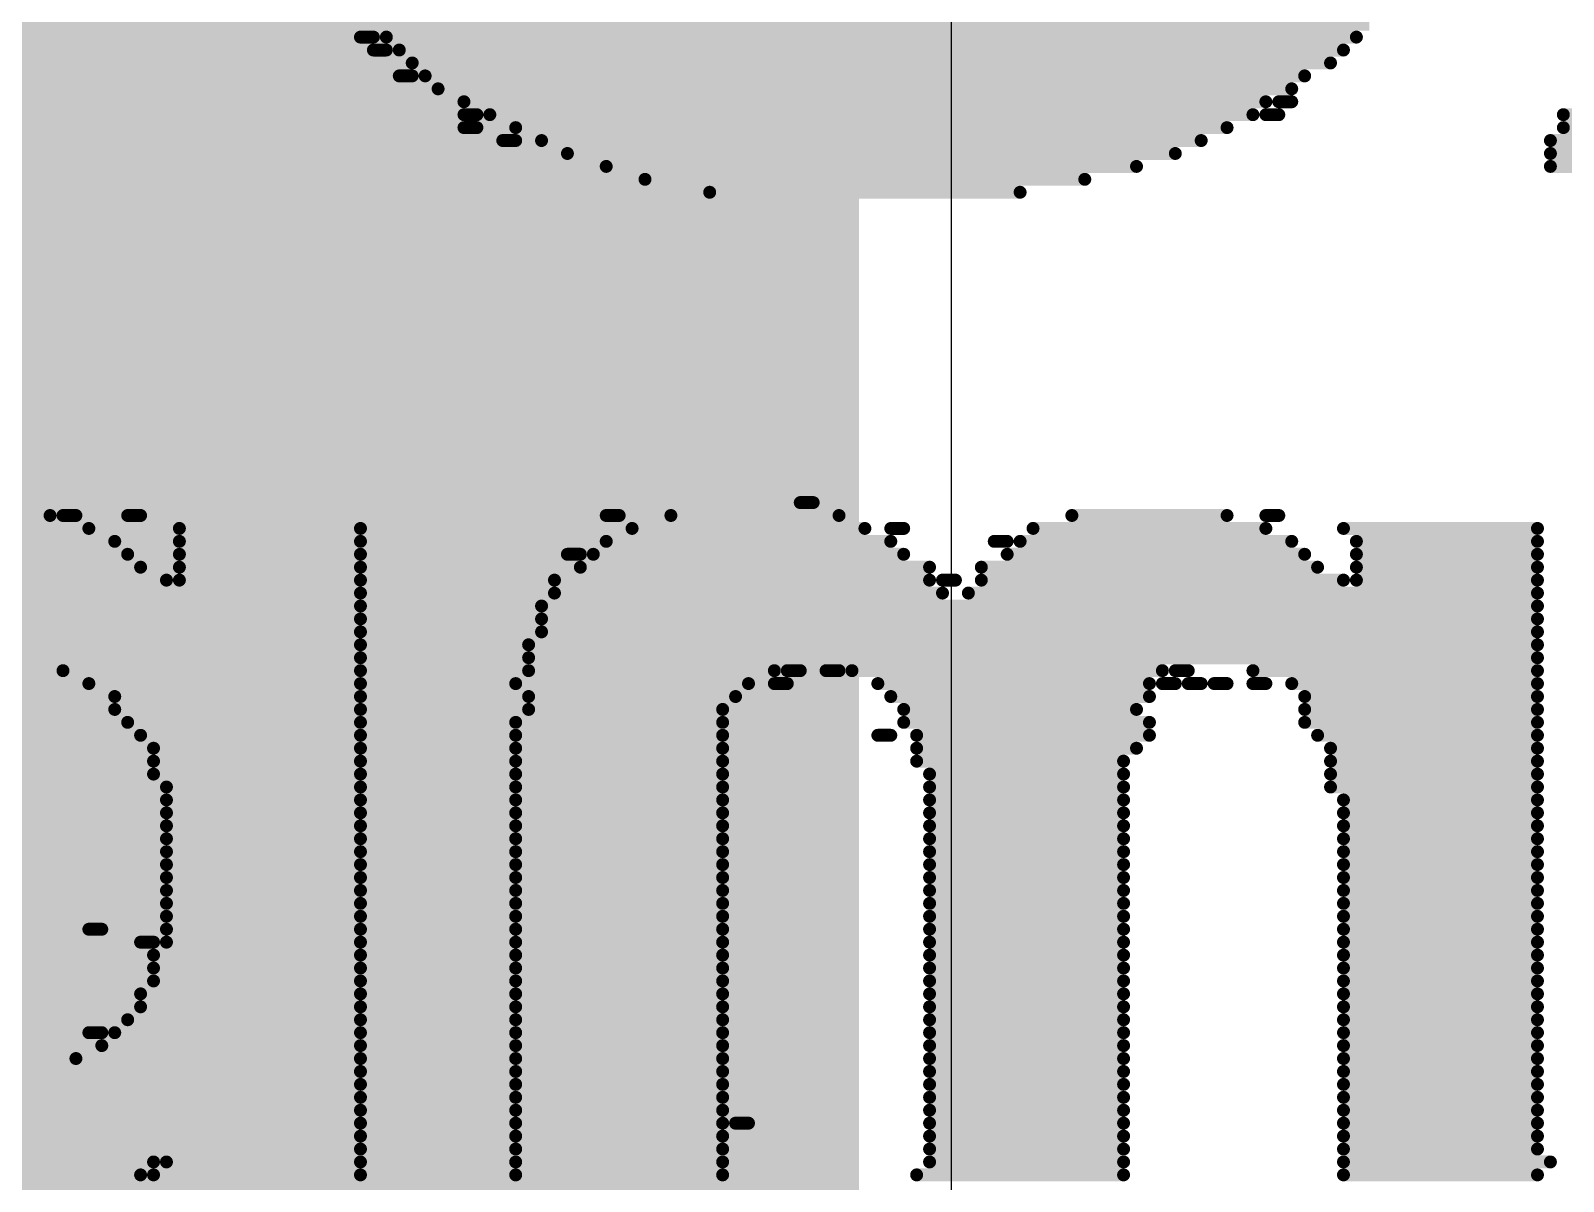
# Model space of a CAD drawing. Header units: inches. Extents: x -5 to 433, y -20 to 71.
# Drawn here: x 12.343 to 15.353, y 50.057 to 52.318 of the extents above; entities that cross this region are included whole.
import ezdxf

# ---------------------------------------------------------------- set-up
doc = ezdxf.new("R2010")
doc.units = ezdxf.units.IN
doc.layers.add('Bottom Overlay', color=54, linetype='Continuous')
doc.layers.add('Top Layer', color=1, linetype='Continuous')

msp = doc.modelspace()

# ---------------------------------------------------------------- hatches: boundary and pattern name
at = {"layer": 'Top Layer'}
msp.add_hatch(color=1, dxfattribs=at).paths.add_polyline_path([(8.89, -10.9982), (13.97, -10.9982), (13.97, 57.1754), (8.89, 57.1754)])

# ---------------------------------------------------------------- linework, layer by layer
at = {"layer": 'Bottom Overlay', "const_width": 0.0254}
for points in [[(13.0162, 52.3304), (14.972, 52.3304)], [(12.9908, 52.305), (13.0162, 52.305)], [(13.0416, 52.305), (14.9466, 52.305)], [(13.0162, 52.2796), (13.0416, 52.2796)], [(13.067, 52.2796), (14.9212, 52.2796)], [(13.0924, 52.2542), (14.8958, 52.2542)], [(13.067, 52.2288), (13.0924, 52.2288)], [(13.1178, 52.2288), (14.845, 52.2288)], [(13.1432, 52.2034), (14.8196, 52.2034)], [(13.194, 52.178), (14.7688, 52.178)], [(13.194, 52.1526), (13.2194, 52.1526)], [(13.2448, 52.1526), (14.7434, 52.1526)], [(14.7688, 52.1526), (14.7942, 52.1526)], [(14.7942, 52.178), (14.8196, 52.178)], [(15.353, 52.1526), (16.496, 52.1526)], [(13.194, 52.1272), (13.2194, 52.1272)], [(13.2956, 52.1272), (14.6926, 52.1272)], [(15.353, 52.1272), (16.5214, 52.1272)], [(13.2702, 52.1018), (13.2956, 52.1018)], [(13.3464, 52.1018), (14.6418, 52.1018)], [(15.3276, 52.1018), (16.4706, 52.1018)], [(13.3972, 52.0764), (14.591, 52.0764)], [(15.3276, 52.0764), (16.4706, 52.0764)], [(13.4734, 52.051), (14.5148, 52.051)], [(15.3276, 52.051), (16.4452, 52.051)], [(13.5496, 52.0256), (14.4132, 52.0256)], [(13.6766, 52.0002), (14.2862, 52.0002)], [(13.8544, 51.3906), (13.8798, 51.3906)], [(12.0002, 51.3398), (12.4574, 51.3398)], [(12.0764, 51.3652), (12.3812, 51.3652)], [(12.4066, 51.3652), (12.432, 51.3652)], [(12.5336, 51.3652), (12.559, 51.3652)], [(12.6352, 51.3398), (12.9908, 51.3398)], [(13.4734, 51.3652), (13.4988, 51.3652)], [(13.5242, 51.3398), (13.9814, 51.3398)], [(13.6004, 51.3652), (13.9306, 51.3652)], [(14.0322, 51.3398), (14.0576, 51.3398)], [(14.3116, 51.3398), (14.7688, 51.3398)], [(14.3878, 51.3652), (14.6926, 51.3652)], [(14.7688, 51.3652), (14.7942, 51.3652)], [(14.9212, 51.3398), (15.3022, 51.3398)], [(11.9494, 51.3144), (12.5082, 51.3144)], [(12.6352, 51.3144), (12.9908, 51.3144)], [(13.4734, 51.3144), (14.0322, 51.3144)], [(14.2354, 51.3144), (14.2608, 51.3144)], [(14.2862, 51.3144), (14.8196, 51.3144)], [(14.9466, 51.3144), (15.3022, 51.3144)], [(11.924, 51.289), (12.5336, 51.289)], [(12.6352, 51.289), (12.9908, 51.289)], [(13.3972, 51.289), (13.4226, 51.289)], [(13.448, 51.289), (14.0576, 51.289)], [(14.2608, 51.289), (14.845, 51.289)], [(14.9466, 51.289), (15.3022, 51.289)], [(11.8986, 51.2636), (12.559, 51.2636)], [(12.6352, 51.2636), (12.9908, 51.2636)], [(13.4226, 51.2636), (14.1084, 51.2636)], [(14.21, 51.2636), (14.8704, 51.2636)], [(14.9466, 51.2636), (15.3022, 51.2636)], [(11.8732, 51.2382), (12.6098, 51.2382)], [(12.6352, 51.2382), (12.9908, 51.2382)], [(13.3718, 51.2382), (14.1084, 51.2382)], [(14.1338, 51.2382), (14.1592, 51.2382)], [(14.21, 51.2382), (14.9212, 51.2382)], [(14.9466, 51.2382), (15.3022, 51.2382)], [(11.8224, 51.1874), (12.9908, 51.1874)], [(11.8478, 51.2128), (12.9908, 51.2128)], [(13.3464, 51.1874), (15.3022, 51.1874)], [(13.3718, 51.2128), (14.1338, 51.2128)], [(14.1846, 51.2128), (15.3022, 51.2128)], [(11.797, 51.162), (12.9908, 51.162)], [(13.3464, 51.162), (15.3022, 51.162)], [(11.7716, 51.1366), (12.9908, 51.1366)], [(13.3464, 51.1366), (15.3022, 51.1366)], [(11.7716, 51.1112), (12.9908, 51.1112)], [(13.321, 51.1112), (15.3022, 51.1112)], [(11.7462, 51.0858), (12.9908, 51.0858)], [(13.321, 51.0858), (15.3022, 51.0858)], [(12.4066, 51.0604), (12.9908, 51.0604)], [(13.321, 51.0604), (13.8036, 51.0604)], [(13.829, 51.0604), (13.8544, 51.0604)], [(13.9052, 51.0604), (13.9306, 51.0604)], [(13.956, 51.0604), (14.5656, 51.0604)], [(14.591, 51.0604), (14.6164, 51.0604)], [(14.7434, 51.0604), (15.3022, 51.0604)], [(12.4574, 51.035), (12.9908, 51.035)], [(12.5082, 51.0096), (12.9908, 51.0096)], [(13.2956, 51.035), (13.7528, 51.035)], [(13.321, 51.0096), (13.7274, 51.0096)], [(13.8036, 51.035), (13.829, 51.035)], [(14.0068, 51.035), (14.5402, 51.035)], [(14.0322, 51.0096), (14.5402, 51.0096)], [(14.5656, 51.035), (14.591, 51.035)], [(14.6164, 51.035), (14.6418, 51.035)], [(14.6672, 51.035), (14.6926, 51.035)], [(14.7434, 51.035), (14.7688, 51.035)], [(14.8196, 51.035), (15.3022, 51.035)], [(14.845, 51.0096), (15.3022, 51.0096)], [(12.5082, 50.9842), (12.9908, 50.9842)], [(13.321, 50.9842), (13.702, 50.9842)], [(14.0576, 50.9842), (14.5148, 50.9842)], [(14.845, 50.9842), (15.3022, 50.9842)], [(12.5336, 50.9588), (12.9908, 50.9588)], [(13.2956, 50.9588), (13.702, 50.9588)], [(14.0576, 50.9588), (14.5402, 50.9588)], [(14.845, 50.9588), (15.3022, 50.9588)], [(12.559, 50.9334), (12.9908, 50.9334)], [(13.2956, 50.9334), (13.702, 50.9334)], [(14.0068, 50.9334), (14.0322, 50.9334)], [(14.083, 50.9334), (14.5402, 50.9334)], [(14.8704, 50.9334), (15.3022, 50.9334)], [(12.5844, 50.908), (12.9908, 50.908)], [(13.2956, 50.908), (13.702, 50.908)], [(14.083, 50.908), (14.5148, 50.908)], [(14.8958, 50.908), (15.3022, 50.908)], [(12.5844, 50.8826), (12.9908, 50.8826)], [(12.5844, 50.8572), (12.9908, 50.8572)], [(13.2956, 50.8826), (13.702, 50.8826)], [(13.2956, 50.8572), (13.702, 50.8572)], [(14.083, 50.8826), (14.4894, 50.8826)], [(14.1084, 50.8572), (14.4894, 50.8572)], [(14.8958, 50.8826), (15.3022, 50.8826)], [(14.8958, 50.8572), (15.3022, 50.8572)], [(12.6098, 50.8318), (12.9908, 50.8318)], [(13.2956, 50.8318), (13.702, 50.8318)], [(14.1084, 50.8318), (14.4894, 50.8318)], [(14.8958, 50.8318), (15.3022, 50.8318)], [(12.6098, 50.8064), (12.9908, 50.8064)], [(13.2956, 50.8064), (13.702, 50.8064)], [(14.1084, 50.8064), (14.4894, 50.8064)], [(14.9212, 50.8064), (15.3022, 50.8064)], [(12.6098, 50.781), (12.9908, 50.781)], [(13.2956, 50.781), (13.702, 50.781)], [(14.1084, 50.781), (14.4894, 50.781)], [(14.9212, 50.781), (15.3022, 50.781)], [(12.6098, 50.7556), (12.9908, 50.7556)], [(13.2956, 50.7556), (13.702, 50.7556)], [(14.1084, 50.7556), (14.4894, 50.7556)], [(14.9212, 50.7556), (15.3022, 50.7556)], [(12.6098, 50.7302), (12.9908, 50.7302)], [(12.6098, 50.7048), (12.9908, 50.7048)], [(13.2956, 50.7302), (13.702, 50.7302)], [(13.2956, 50.7048), (13.702, 50.7048)], [(14.1084, 50.7302), (14.4894, 50.7302)], [(14.1084, 50.7048), (14.4894, 50.7048)], [(14.9212, 50.7302), (15.3022, 50.7302)], [(14.9212, 50.7048), (15.3022, 50.7048)], [(12.6098, 50.6794), (12.9908, 50.6794)], [(13.2956, 50.6794), (13.702, 50.6794)], [(14.1084, 50.6794), (14.4894, 50.6794)], [(14.9212, 50.6794), (15.3022, 50.6794)], [(12.6098, 50.654), (12.9908, 50.654)], [(13.2956, 50.654), (13.702, 50.654)], [(14.1084, 50.654), (14.4894, 50.654)], [(14.9212, 50.654), (15.3022, 50.654)], [(12.6098, 50.6286), (12.9908, 50.6286)], [(13.2956, 50.6286), (13.702, 50.6286)], [(14.1084, 50.6286), (14.4894, 50.6286)], [(14.9212, 50.6286), (15.3022, 50.6286)], [(12.6098, 50.6032), (12.9908, 50.6032)], [(13.2956, 50.6032), (13.702, 50.6032)], [(14.1084, 50.6032), (14.4894, 50.6032)], [(14.9212, 50.6032), (15.3022, 50.6032)], [(12.6098, 50.5778), (12.9908, 50.5778)], [(13.2956, 50.5778), (13.702, 50.5778)], [(14.1084, 50.5778), (14.4894, 50.5778)], [(14.9212, 50.5778), (15.3022, 50.5778)], [(12.4574, 50.5524), (12.4828, 50.5524)], [(12.559, 50.527), (12.5844, 50.527)], [(12.6098, 50.5524), (12.9908, 50.5524)], [(12.6098, 50.527), (12.9908, 50.527)], [(13.2956, 50.5524), (13.702, 50.5524)], [(13.2956, 50.527), (13.702, 50.527)], [(14.1084, 50.5524), (14.4894, 50.5524)], [(14.1084, 50.527), (14.4894, 50.527)], [(14.9212, 50.5524), (15.3022, 50.5524)], [(14.9212, 50.527), (15.3022, 50.527)], [(12.5844, 50.5016), (12.9908, 50.5016)], [(13.2956, 50.5016), (13.702, 50.5016)], [(14.1084, 50.5016), (14.4894, 50.5016)], [(14.9212, 50.5016), (15.3022, 50.5016)], [(12.5844, 50.4762), (12.9908, 50.4762)], [(13.2956, 50.4762), (13.702, 50.4762)], [(14.1084, 50.4762), (14.4894, 50.4762)], [(14.9212, 50.4762), (15.3022, 50.4762)], [(12.5844, 50.4508), (12.9908, 50.4508)], [(13.2956, 50.4508), (13.702, 50.4508)], [(14.1084, 50.4508), (14.4894, 50.4508)], [(14.9212, 50.4508), (15.3022, 50.4508)], [(12.559, 50.4254), (12.9908, 50.4254)], [(13.2956, 50.4254), (13.702, 50.4254)], [(14.1084, 50.4254), (14.4894, 50.4254)], [(14.9212, 50.4254), (15.3022, 50.4254)], [(12.5336, 50.3746), (12.9908, 50.3746)], [(12.559, 50.4), (12.9908, 50.4)], [(13.2956, 50.4), (13.702, 50.4)], [(13.2956, 50.3746), (13.702, 50.3746)], [(14.1084, 50.4), (14.4894, 50.4)], [(14.1084, 50.3746), (14.4894, 50.3746)], [(14.9212, 50.4), (15.3022, 50.4)], [(14.9212, 50.3746), (15.3022, 50.3746)], [(12.4574, 50.3492), (12.4828, 50.3492)], [(12.5082, 50.3492), (12.9908, 50.3492)], [(13.2956, 50.3492), (13.702, 50.3492)], [(14.1084, 50.3492), (14.4894, 50.3492)], [(14.9212, 50.3492), (15.3022, 50.3492)], [(12.4828, 50.3238), (12.9908, 50.3238)], [(13.2956, 50.3238), (13.702, 50.3238)], [(14.1084, 50.3238), (14.4894, 50.3238)], [(14.9212, 50.3238), (15.3022, 50.3238)], [(12.432, 50.2984), (12.9908, 50.2984)], [(13.2956, 50.2984), (13.702, 50.2984)], [(14.1084, 50.2984), (14.4894, 50.2984)], [(14.9212, 50.2984), (15.3022, 50.2984)], [(11.7462, 50.273), (12.9908, 50.273)], [(13.2956, 50.273), (13.702, 50.273)], [(14.1084, 50.273), (14.4894, 50.273)], [(14.9212, 50.273), (15.3022, 50.273)], [(11.7716, 50.2476), (12.9908, 50.2476)], [(13.2956, 50.2476), (13.702, 50.2476)], [(14.1084, 50.2476), (14.4894, 50.2476)], [(14.9212, 50.2476), (15.3022, 50.2476)], [(11.7716, 50.2222), (12.9908, 50.2222)], [(11.797, 50.1968), (12.9908, 50.1968)], [(13.2956, 50.2222), (13.702, 50.2222)], [(13.2956, 50.1968), (13.702, 50.1968)], [(14.1084, 50.2222), (14.4894, 50.2222)], [(14.1084, 50.1968), (14.4894, 50.1968)], [(14.9212, 50.2222), (15.3022, 50.2222)], [(14.9212, 50.1968), (15.3022, 50.1968)], [(11.797, 50.1714), (12.9908, 50.1714)], [(13.2956, 50.1714), (13.702, 50.1714)], [(13.7274, 50.1714), (13.7528, 50.1714)], [(14.1084, 50.1714), (14.4894, 50.1714)], [(14.9212, 50.1714), (15.3022, 50.1714)], [(11.8224, 50.146), (12.9908, 50.146)], [(13.2956, 50.146), (13.702, 50.146)], [(14.1084, 50.146), (14.4894, 50.146)], [(14.9212, 50.146), (15.3022, 50.146)], [(11.8732, 50.1206), (12.9908, 50.1206)], [(13.2956, 50.1206), (13.702, 50.1206)], [(14.1084, 50.1206), (14.4894, 50.1206)], [(14.9212, 50.1206), (15.3022, 50.1206)], [(11.8478, 50.0952), (12.5844, 50.0952)], [(12.6098, 50.0952), (12.9908, 50.0952)], [(13.2956, 50.0952), (13.702, 50.0952)], [(14.1084, 50.0952), (14.4894, 50.0952)], [(14.9212, 50.0952), (15.3276, 50.0952)], [(11.924, 50.0698), (12.559, 50.0698)], [(12.5844, 50.0698), (12.9908, 50.0698)], [(13.2956, 50.0698), (13.702, 50.0698)], [(14.083, 50.0698), (14.4894, 50.0698)], [(14.9212, 50.0698), (15.3022, 50.0698)]]:
    msp.add_lwpolyline(points, dxfattribs=at)
at = {"layer": 'Bottom Overlay', "const_width": 0.0127}
for points in [[(12.9845, 52.305, 1), (12.9972, 52.305, 1)], [(13.0099, 52.305, 1), (13.0226, 52.305, 1)], [(13.0353, 52.305, 1), (13.048, 52.305, 1)], [(14.9403, 52.305, 1), (14.953, 52.305, 1)], [(13.0099, 52.2796, 1), (13.0226, 52.2796, 1)], [(13.0353, 52.2796, 1), (13.048, 52.2796, 1)], [(13.0607, 52.2796, 1), (13.0734, 52.2796, 1)], [(14.9149, 52.2796, 1), (14.9276, 52.2796, 1)], [(13.0861, 52.2542, 1), (13.0988, 52.2542, 1)], [(14.8895, 52.2542, 1), (14.9022, 52.2542, 1)], [(13.0607, 52.2288, 1), (13.0734, 52.2288, 1)], [(13.0861, 52.2288, 1), (13.0988, 52.2288, 1)], [(13.1115, 52.2288, 1), (13.1242, 52.2288, 1)], [(14.8387, 52.2288, 1), (14.8514, 52.2288, 1)], [(13.1369, 52.2034, 1), (13.1496, 52.2034, 1)], [(14.8133, 52.2034, 1), (14.826, 52.2034, 1)], [(13.1877, 52.178, 1), (13.2004, 52.178, 1)], [(13.1877, 52.1526, 1), (13.2004, 52.1526, 1)], [(13.2131, 52.1526, 1), (13.2258, 52.1526, 1)], [(13.2385, 52.1526, 1), (13.2512, 52.1526, 1)], [(14.7371, 52.1526, 1), (14.7498, 52.1526, 1)], [(14.7625, 52.178, 1), (14.7752, 52.178, 1)], [(14.7625, 52.1526, 1), (14.7752, 52.1526, 1)], [(14.7879, 52.178, 1), (14.8006, 52.178, 1)], [(14.7879, 52.1526, 1), (14.8006, 52.1526, 1)], [(14.8133, 52.178, 1), (14.826, 52.178, 1)], [(15.3467, 52.1526, 1), (15.3594, 52.1526, 1)], [(13.1877, 52.1272, 1), (13.2004, 52.1272, 1)], [(13.2131, 52.1272, 1), (13.2258, 52.1272, 1)], [(13.2893, 52.1272, 1), (13.302, 52.1272, 1)], [(14.6863, 52.1272, 1), (14.699, 52.1272, 1)], [(15.3467, 52.1272, 1), (15.3594, 52.1272, 1)], [(13.2639, 52.1018, 1), (13.2766, 52.1018, 1)], [(13.2893, 52.1018, 1), (13.302, 52.1018, 1)], [(13.3401, 52.1018, 1), (13.3528, 52.1018, 1)], [(14.6355, 52.1018, 1), (14.6482, 52.1018, 1)], [(15.3213, 52.1018, 1), (15.334, 52.1018, 1)], [(13.3909, 52.0764, 1), (13.4036, 52.0764, 1)], [(14.5847, 52.0764, 1), (14.5974, 52.0764, 1)], [(15.3213, 52.0764, 1), (15.334, 52.0764, 1)], [(13.4671, 52.051, 1), (13.4798, 52.051, 1)], [(14.5085, 52.051, 1), (14.5212, 52.051, 1)], [(15.3213, 52.051, 1), (15.334, 52.051, 1)], [(13.5433, 52.0256, 1), (13.556, 52.0256, 1)], [(13.6703, 52.0002, 1), (13.683, 52.0002, 1)], [(14.2799, 52.0002, 1), (14.2926, 52.0002, 1)], [(14.4069, 52.0256, 1), (14.4196, 52.0256, 1)], [(13.8481, 51.3906, 1), (13.8608, 51.3906, 1)], [(13.8735, 51.3906, 1), (13.8862, 51.3906, 1)], [(12.3749, 51.3652, 1), (12.3876, 51.3652, 1)], [(12.4003, 51.3652, 1), (12.413, 51.3652, 1)], [(12.4257, 51.3652, 1), (12.4384, 51.3652, 1)], [(12.4511, 51.3398, 1), (12.4638, 51.3398, 1)], [(12.5273, 51.3652, 1), (12.54, 51.3652, 1)], [(12.5527, 51.3652, 1), (12.5654, 51.3652, 1)], [(12.6289, 51.3398, 1), (12.6416, 51.3398, 1)], [(12.9845, 51.3398, 1), (12.9972, 51.3398, 1)], [(13.4671, 51.3652, 1), (13.4798, 51.3652, 1)], [(13.4925, 51.3652, 1), (13.5052, 51.3652, 1)], [(13.5179, 51.3398, 1), (13.5306, 51.3398, 1)], [(13.5941, 51.3652, 1), (13.6068, 51.3652, 1)], [(13.9243, 51.3652, 1), (13.937, 51.3652, 1)], [(13.9751, 51.3398, 1), (13.9878, 51.3398, 1)], [(14.0259, 51.3398, 1), (14.0386, 51.3398, 1)], [(14.0513, 51.3398, 1), (14.064, 51.3398, 1)], [(14.3053, 51.3398, 1), (14.318, 51.3398, 1)], [(14.3815, 51.3652, 1), (14.3942, 51.3652, 1)], [(14.6863, 51.3652, 1), (14.699, 51.3652, 1)], [(14.7625, 51.3652, 1), (14.7752, 51.3652, 1)], [(14.7625, 51.3398, 1), (14.7752, 51.3398, 1)], [(14.7879, 51.3652, 1), (14.8006, 51.3652, 1)], [(14.9149, 51.3398, 1), (14.9276, 51.3398, 1)], [(15.2959, 51.3398, 1), (15.3086, 51.3398, 1)], [(12.5019, 51.3144, 1), (12.5146, 51.3144, 1)], [(12.6289, 51.3144, 1), (12.6416, 51.3144, 1)], [(12.9845, 51.3144, 1), (12.9972, 51.3144, 1)], [(13.4671, 51.3144, 1), (13.4798, 51.3144, 1)], [(14.0259, 51.3144, 1), (14.0386, 51.3144, 1)], [(14.2291, 51.3144, 1), (14.2418, 51.3144, 1)], [(14.2545, 51.3144, 1), (14.2672, 51.3144, 1)], [(14.2799, 51.3144, 1), (14.2926, 51.3144, 1)], [(14.8133, 51.3144, 1), (14.826, 51.3144, 1)], [(14.9403, 51.3144, 1), (14.953, 51.3144, 1)], [(15.2959, 51.3144, 1), (15.3086, 51.3144, 1)], [(12.5273, 51.289, 1), (12.54, 51.289, 1)], [(12.6289, 51.289, 1), (12.6416, 51.289, 1)], [(12.9845, 51.289, 1), (12.9972, 51.289, 1)], [(13.3909, 51.289, 1), (13.4036, 51.289, 1)], [(13.4163, 51.289, 1), (13.429, 51.289, 1)], [(13.4417, 51.289, 1), (13.4544, 51.289, 1)], [(14.0513, 51.289, 1), (14.064, 51.289, 1)], [(14.2545, 51.289, 1), (14.2672, 51.289, 1)], [(14.8387, 51.289, 1), (14.8514, 51.289, 1)], [(14.9403, 51.289, 1), (14.953, 51.289, 1)], [(15.2959, 51.289, 1), (15.3086, 51.289, 1)], [(12.5527, 51.2636, 1), (12.5654, 51.2636, 1)], [(12.6289, 51.2636, 1), (12.6416, 51.2636, 1)], [(12.9845, 51.2636, 1), (12.9972, 51.2636, 1)], [(13.4163, 51.2636, 1), (13.429, 51.2636, 1)], [(14.1021, 51.2636, 1), (14.1148, 51.2636, 1)], [(14.2037, 51.2636, 1), (14.2164, 51.2636, 1)], [(14.8641, 51.2636, 1), (14.8768, 51.2636, 1)], [(14.9403, 51.2636, 1), (14.953, 51.2636, 1)], [(15.2959, 51.2636, 1), (15.3086, 51.2636, 1)], [(12.6035, 51.2382, 1), (12.6162, 51.2382, 1)], [(12.6289, 51.2382, 1), (12.6416, 51.2382, 1)], [(12.9845, 51.2382, 1), (12.9972, 51.2382, 1)], [(13.3655, 51.2382, 1), (13.3782, 51.2382, 1)], [(14.1021, 51.2382, 1), (14.1148, 51.2382, 1)], [(14.1275, 51.2382, 1), (14.1402, 51.2382, 1)], [(14.1529, 51.2382, 1), (14.1656, 51.2382, 1)], [(14.2037, 51.2382, 1), (14.2164, 51.2382, 1)], [(14.9149, 51.2382, 1), (14.9276, 51.2382, 1)], [(14.9403, 51.2382, 1), (14.953, 51.2382, 1)], [(15.2959, 51.2382, 1), (15.3086, 51.2382, 1)], [(12.9845, 51.2128, 1), (12.9972, 51.2128, 1)], [(12.9845, 51.1874, 1), (12.9972, 51.1874, 1)], [(13.3401, 51.1874, 1), (13.3528, 51.1874, 1)], [(13.3655, 51.2128, 1), (13.3782, 51.2128, 1)], [(14.1275, 51.2128, 1), (14.1402, 51.2128, 1)], [(14.1783, 51.2128, 1), (14.191, 51.2128, 1)], [(15.2959, 51.2128, 1), (15.3086, 51.2128, 1)], [(15.2959, 51.1874, 1), (15.3086, 51.1874, 1)], [(12.9845, 51.162, 1), (12.9972, 51.162, 1)], [(13.3401, 51.162, 1), (13.3528, 51.162, 1)], [(15.2959, 51.162, 1), (15.3086, 51.162, 1)], [(12.9845, 51.1366, 1), (12.9972, 51.1366, 1)], [(13.3401, 51.1366, 1), (13.3528, 51.1366, 1)], [(15.2959, 51.1366, 1), (15.3086, 51.1366, 1)], [(12.9845, 51.1112, 1), (12.9972, 51.1112, 1)], [(13.3147, 51.1112, 1), (13.3274, 51.1112, 1)], [(15.2959, 51.1112, 1), (15.3086, 51.1112, 1)], [(12.9845, 51.0858, 1), (12.9972, 51.0858, 1)], [(13.3147, 51.0858, 1), (13.3274, 51.0858, 1)], [(15.2959, 51.0858, 1), (15.3086, 51.0858, 1)], [(12.4003, 51.0604, 1), (12.413, 51.0604, 1)], [(12.9845, 51.0604, 1), (12.9972, 51.0604, 1)], [(13.3147, 51.0604, 1), (13.3274, 51.0604, 1)], [(13.7973, 51.0604, 1), (13.81, 51.0604, 1)], [(13.8227, 51.0604, 1), (13.8354, 51.0604, 1)], [(13.8481, 51.0604, 1), (13.8608, 51.0604, 1)], [(13.8989, 51.0604, 1), (13.9116, 51.0604, 1)], [(13.9243, 51.0604, 1), (13.937, 51.0604, 1)], [(13.9497, 51.0604, 1), (13.9624, 51.0604, 1)], [(14.5593, 51.0604, 1), (14.572, 51.0604, 1)], [(14.5847, 51.0604, 1), (14.5974, 51.0604, 1)], [(14.6101, 51.0604, 1), (14.6228, 51.0604, 1)], [(14.7371, 51.0604, 1), (14.7498, 51.0604, 1)], [(15.2959, 51.0604, 1), (15.3086, 51.0604, 1)], [(12.4511, 51.035, 1), (12.4638, 51.035, 1)], [(12.5019, 51.0096, 1), (12.5146, 51.0096, 1)], [(12.9845, 51.035, 1), (12.9972, 51.035, 1)], [(12.9845, 51.0096, 1), (12.9972, 51.0096, 1)], [(13.2893, 51.035, 1), (13.302, 51.035, 1)], [(13.3147, 51.0096, 1), (13.3274, 51.0096, 1)], [(13.7211, 51.0096, 1), (13.7338, 51.0096, 1)], [(13.7465, 51.035, 1), (13.7592, 51.035, 1)], [(13.7973, 51.035, 1), (13.81, 51.035, 1)], [(13.8227, 51.035, 1), (13.8354, 51.035, 1)], [(14.0005, 51.035, 1), (14.0132, 51.035, 1)], [(14.0259, 51.0096, 1), (14.0386, 51.0096, 1)], [(14.5339, 51.035, 1), (14.5466, 51.035, 1)], [(14.5339, 51.0096, 1), (14.5466, 51.0096, 1)], [(14.5593, 51.035, 1), (14.572, 51.035, 1)], [(14.5847, 51.035, 1), (14.5974, 51.035, 1)], [(14.6101, 51.035, 1), (14.6228, 51.035, 1)], [(14.6355, 51.035, 1), (14.6482, 51.035, 1)], [(14.6609, 51.035, 1), (14.6736, 51.035, 1)], [(14.6863, 51.035, 1), (14.699, 51.035, 1)], [(14.7371, 51.035, 1), (14.7498, 51.035, 1)], [(14.7625, 51.035, 1), (14.7752, 51.035, 1)], [(14.8133, 51.035, 1), (14.826, 51.035, 1)], [(14.8387, 51.0096, 1), (14.8514, 51.0096, 1)], [(15.2959, 51.035, 1), (15.3086, 51.035, 1)], [(15.2959, 51.0096, 1), (15.3086, 51.0096, 1)], [(12.5019, 50.9842, 1), (12.5146, 50.9842, 1)], [(12.9845, 50.9842, 1), (12.9972, 50.9842, 1)], [(13.3147, 50.9842, 1), (13.3274, 50.9842, 1)], [(13.6957, 50.9842, 1), (13.7084, 50.9842, 1)], [(14.0513, 50.9842, 1), (14.064, 50.9842, 1)], [(14.5085, 50.9842, 1), (14.5212, 50.9842, 1)], [(14.8387, 50.9842, 1), (14.8514, 50.9842, 1)], [(15.2959, 50.9842, 1), (15.3086, 50.9842, 1)], [(12.5273, 50.9588, 1), (12.54, 50.9588, 1)], [(12.9845, 50.9588, 1), (12.9972, 50.9588, 1)], [(13.2893, 50.9588, 1), (13.302, 50.9588, 1)], [(13.6957, 50.9588, 1), (13.7084, 50.9588, 1)], [(14.0513, 50.9588, 1), (14.064, 50.9588, 1)], [(14.5339, 50.9588, 1), (14.5466, 50.9588, 1)], [(14.8387, 50.9588, 1), (14.8514, 50.9588, 1)], [(15.2959, 50.9588, 1), (15.3086, 50.9588, 1)], [(12.5527, 50.9334, 1), (12.5654, 50.9334, 1)], [(12.9845, 50.9334, 1), (12.9972, 50.9334, 1)], [(13.2893, 50.9334, 1), (13.302, 50.9334, 1)], [(13.6957, 50.9334, 1), (13.7084, 50.9334, 1)], [(14.0005, 50.9334, 1), (14.0132, 50.9334, 1)], [(14.0259, 50.9334, 1), (14.0386, 50.9334, 1)], [(14.0767, 50.9334, 1), (14.0894, 50.9334, 1)], [(14.5339, 50.9334, 1), (14.5466, 50.9334, 1)], [(14.8641, 50.9334, 1), (14.8768, 50.9334, 1)], [(15.2959, 50.9334, 1), (15.3086, 50.9334, 1)], [(12.5781, 50.908, 1), (12.5908, 50.908, 1)], [(12.9845, 50.908, 1), (12.9972, 50.908, 1)], [(13.2893, 50.908, 1), (13.302, 50.908, 1)], [(13.6957, 50.908, 1), (13.7084, 50.908, 1)], [(14.0767, 50.908, 1), (14.0894, 50.908, 1)], [(14.5085, 50.908, 1), (14.5212, 50.908, 1)], [(14.8895, 50.908, 1), (14.9022, 50.908, 1)], [(15.2959, 50.908, 1), (15.3086, 50.908, 1)], [(12.5781, 50.8826, 1), (12.5908, 50.8826, 1)], [(12.5781, 50.8572, 1), (12.5908, 50.8572, 1)], [(12.9845, 50.8826, 1), (12.9972, 50.8826, 1)], [(12.9845, 50.8572, 1), (12.9972, 50.8572, 1)], [(13.2893, 50.8826, 1), (13.302, 50.8826, 1)], [(13.2893, 50.8572, 1), (13.302, 50.8572, 1)], [(13.6957, 50.8826, 1), (13.7084, 50.8826, 1)], [(13.6957, 50.8572, 1), (13.7084, 50.8572, 1)], [(14.0767, 50.8826, 1), (14.0894, 50.8826, 1)], [(14.1021, 50.8572, 1), (14.1148, 50.8572, 1)], [(14.4831, 50.8826, 1), (14.4958, 50.8826, 1)], [(14.4831, 50.8572, 1), (14.4958, 50.8572, 1)], [(14.8895, 50.8826, 1), (14.9022, 50.8826, 1)], [(14.8895, 50.8572, 1), (14.9022, 50.8572, 1)], [(15.2959, 50.8826, 1), (15.3086, 50.8826, 1)], [(15.2959, 50.8572, 1), (15.3086, 50.8572, 1)], [(12.6035, 50.8318, 1), (12.6162, 50.8318, 1)], [(12.9845, 50.8318, 1), (12.9972, 50.8318, 1)], [(13.2893, 50.8318, 1), (13.302, 50.8318, 1)], [(13.6957, 50.8318, 1), (13.7084, 50.8318, 1)], [(14.1021, 50.8318, 1), (14.1148, 50.8318, 1)], [(14.4831, 50.8318, 1), (14.4958, 50.8318, 1)], [(14.8895, 50.8318, 1), (14.9022, 50.8318, 1)], [(15.2959, 50.8318, 1), (15.3086, 50.8318, 1)], [(12.6035, 50.8064, 1), (12.6162, 50.8064, 1)], [(12.9845, 50.8064, 1), (12.9972, 50.8064, 1)], [(13.2893, 50.8064, 1), (13.302, 50.8064, 1)], [(13.6957, 50.8064, 1), (13.7084, 50.8064, 1)], [(14.1021, 50.8064, 1), (14.1148, 50.8064, 1)], [(14.4831, 50.8064, 1), (14.4958, 50.8064, 1)], [(14.9149, 50.8064, 1), (14.9276, 50.8064, 1)], [(15.2959, 50.8064, 1), (15.3086, 50.8064, 1)], [(12.6035, 50.781, 1), (12.6162, 50.781, 1)], [(12.9845, 50.781, 1), (12.9972, 50.781, 1)], [(13.2893, 50.781, 1), (13.302, 50.781, 1)], [(13.6957, 50.781, 1), (13.7084, 50.781, 1)], [(14.1021, 50.781, 1), (14.1148, 50.781, 1)], [(14.4831, 50.781, 1), (14.4958, 50.781, 1)], [(14.9149, 50.781, 1), (14.9276, 50.781, 1)], [(15.2959, 50.781, 1), (15.3086, 50.781, 1)], [(12.6035, 50.7556, 1), (12.6162, 50.7556, 1)], [(12.9845, 50.7556, 1), (12.9972, 50.7556, 1)], [(13.2893, 50.7556, 1), (13.302, 50.7556, 1)], [(13.6957, 50.7556, 1), (13.7084, 50.7556, 1)], [(14.1021, 50.7556, 1), (14.1148, 50.7556, 1)], [(14.4831, 50.7556, 1), (14.4958, 50.7556, 1)], [(14.9149, 50.7556, 1), (14.9276, 50.7556, 1)], [(15.2959, 50.7556, 1), (15.3086, 50.7556, 1)], [(12.6035, 50.7302, 1), (12.6162, 50.7302, 1)], [(12.6035, 50.7048, 1), (12.6162, 50.7048, 1)], [(12.9845, 50.7302, 1), (12.9972, 50.7302, 1)], [(12.9845, 50.7048, 1), (12.9972, 50.7048, 1)], [(13.2893, 50.7302, 1), (13.302, 50.7302, 1)], [(13.2893, 50.7048, 1), (13.302, 50.7048, 1)], [(13.6957, 50.7302, 1), (13.7084, 50.7302, 1)], [(13.6957, 50.7048, 1), (13.7084, 50.7048, 1)], [(14.1021, 50.7302, 1), (14.1148, 50.7302, 1)], [(14.1021, 50.7048, 1), (14.1148, 50.7048, 1)], [(14.4831, 50.7302, 1), (14.4958, 50.7302, 1)], [(14.4831, 50.7048, 1), (14.4958, 50.7048, 1)], [(14.9149, 50.7302, 1), (14.9276, 50.7302, 1)], [(14.9149, 50.7048, 1), (14.9276, 50.7048, 1)], [(15.2959, 50.7302, 1), (15.3086, 50.7302, 1)], [(15.2959, 50.7048, 1), (15.3086, 50.7048, 1)], [(12.6035, 50.6794, 1), (12.6162, 50.6794, 1)], [(12.9845, 50.6794, 1), (12.9972, 50.6794, 1)], [(13.2893, 50.6794, 1), (13.302, 50.6794, 1)], [(13.6957, 50.6794, 1), (13.7084, 50.6794, 1)], [(14.1021, 50.6794, 1), (14.1148, 50.6794, 1)], [(14.4831, 50.6794, 1), (14.4958, 50.6794, 1)], [(14.9149, 50.6794, 1), (14.9276, 50.6794, 1)], [(15.2959, 50.6794, 1), (15.3086, 50.6794, 1)], [(12.6035, 50.654, 1), (12.6162, 50.654, 1)], [(12.9845, 50.654, 1), (12.9972, 50.654, 1)], [(13.2893, 50.654, 1), (13.302, 50.654, 1)], [(13.6957, 50.654, 1), (13.7084, 50.654, 1)], [(14.1021, 50.654, 1), (14.1148, 50.654, 1)], [(14.4831, 50.654, 1), (14.4958, 50.654, 1)], [(14.9149, 50.654, 1), (14.9276, 50.654, 1)], [(15.2959, 50.654, 1), (15.3086, 50.654, 1)], [(12.6035, 50.6286, 1), (12.6162, 50.6286, 1)], [(12.9845, 50.6286, 1), (12.9972, 50.6286, 1)], [(13.2893, 50.6286, 1), (13.302, 50.6286, 1)], [(13.6957, 50.6286, 1), (13.7084, 50.6286, 1)], [(14.1021, 50.6286, 1), (14.1148, 50.6286, 1)], [(14.4831, 50.6286, 1), (14.4958, 50.6286, 1)], [(14.9149, 50.6286, 1), (14.9276, 50.6286, 1)], [(15.2959, 50.6286, 1), (15.3086, 50.6286, 1)], [(12.6035, 50.6032, 1), (12.6162, 50.6032, 1)], [(12.9845, 50.6032, 1), (12.9972, 50.6032, 1)], [(13.2893, 50.6032, 1), (13.302, 50.6032, 1)], [(13.6957, 50.6032, 1), (13.7084, 50.6032, 1)], [(14.1021, 50.6032, 1), (14.1148, 50.6032, 1)], [(14.4831, 50.6032, 1), (14.4958, 50.6032, 1)], [(14.9149, 50.6032, 1), (14.9276, 50.6032, 1)], [(15.2959, 50.6032, 1), (15.3086, 50.6032, 1)], [(12.6035, 50.5778, 1), (12.6162, 50.5778, 1)], [(12.9845, 50.5778, 1), (12.9972, 50.5778, 1)], [(13.2893, 50.5778, 1), (13.302, 50.5778, 1)], [(13.6957, 50.5778, 1), (13.7084, 50.5778, 1)], [(14.1021, 50.5778, 1), (14.1148, 50.5778, 1)], [(14.4831, 50.5778, 1), (14.4958, 50.5778, 1)], [(14.9149, 50.5778, 1), (14.9276, 50.5778, 1)], [(15.2959, 50.5778, 1), (15.3086, 50.5778, 1)], [(12.4511, 50.5524, 1), (12.4638, 50.5524, 1)], [(12.4765, 50.5524, 1), (12.4892, 50.5524, 1)], [(12.5527, 50.527, 1), (12.5654, 50.527, 1)], [(12.5781, 50.527, 1), (12.5908, 50.527, 1)], [(12.6035, 50.5524, 1), (12.6162, 50.5524, 1)], [(12.6035, 50.527, 1), (12.6162, 50.527, 1)], [(12.9845, 50.5524, 1), (12.9972, 50.5524, 1)], [(12.9845, 50.527, 1), (12.9972, 50.527, 1)], [(13.2893, 50.5524, 1), (13.302, 50.5524, 1)], [(13.2893, 50.527, 1), (13.302, 50.527, 1)], [(13.6957, 50.5524, 1), (13.7084, 50.5524, 1)], [(13.6957, 50.527, 1), (13.7084, 50.527, 1)], [(14.1021, 50.5524, 1), (14.1148, 50.5524, 1)], [(14.1021, 50.527, 1), (14.1148, 50.527, 1)], [(14.4831, 50.5524, 1), (14.4958, 50.5524, 1)], [(14.4831, 50.527, 1), (14.4958, 50.527, 1)], [(14.9149, 50.5524, 1), (14.9276, 50.5524, 1)], [(14.9149, 50.527, 1), (14.9276, 50.527, 1)], [(15.2959, 50.5524, 1), (15.3086, 50.5524, 1)], [(15.2959, 50.527, 1), (15.3086, 50.527, 1)], [(12.5781, 50.5016, 1), (12.5908, 50.5016, 1)], [(12.9845, 50.5016, 1), (12.9972, 50.5016, 1)], [(13.2893, 50.5016, 1), (13.302, 50.5016, 1)], [(13.6957, 50.5016, 1), (13.7084, 50.5016, 1)], [(14.1021, 50.5016, 1), (14.1148, 50.5016, 1)], [(14.4831, 50.5016, 1), (14.4958, 50.5016, 1)], [(14.9149, 50.5016, 1), (14.9276, 50.5016, 1)], [(15.2959, 50.5016, 1), (15.3086, 50.5016, 1)], [(12.5781, 50.4762, 1), (12.5908, 50.4762, 1)], [(12.9845, 50.4762, 1), (12.9972, 50.4762, 1)], [(13.2893, 50.4762, 1), (13.302, 50.4762, 1)], [(13.6957, 50.4762, 1), (13.7084, 50.4762, 1)], [(14.1021, 50.4762, 1), (14.1148, 50.4762, 1)], [(14.4831, 50.4762, 1), (14.4958, 50.4762, 1)], [(14.9149, 50.4762, 1), (14.9276, 50.4762, 1)], [(15.2959, 50.4762, 1), (15.3086, 50.4762, 1)], [(12.5781, 50.4508, 1), (12.5908, 50.4508, 1)], [(12.9845, 50.4508, 1), (12.9972, 50.4508, 1)], [(13.2893, 50.4508, 1), (13.302, 50.4508, 1)], [(13.6957, 50.4508, 1), (13.7084, 50.4508, 1)], [(14.1021, 50.4508, 1), (14.1148, 50.4508, 1)], [(14.4831, 50.4508, 1), (14.4958, 50.4508, 1)], [(14.9149, 50.4508, 1), (14.9276, 50.4508, 1)], [(15.2959, 50.4508, 1), (15.3086, 50.4508, 1)], [(12.5527, 50.4254, 1), (12.5654, 50.4254, 1)], [(12.9845, 50.4254, 1), (12.9972, 50.4254, 1)], [(13.2893, 50.4254, 1), (13.302, 50.4254, 1)], [(13.6957, 50.4254, 1), (13.7084, 50.4254, 1)], [(14.1021, 50.4254, 1), (14.1148, 50.4254, 1)], [(14.4831, 50.4254, 1), (14.4958, 50.4254, 1)], [(14.9149, 50.4254, 1), (14.9276, 50.4254, 1)], [(15.2959, 50.4254, 1), (15.3086, 50.4254, 1)], [(12.5273, 50.3746, 1), (12.54, 50.3746, 1)], [(12.5527, 50.4, 1), (12.5654, 50.4, 1)], [(12.9845, 50.4, 1), (12.9972, 50.4, 1)], [(12.9845, 50.3746, 1), (12.9972, 50.3746, 1)], [(13.2893, 50.4, 1), (13.302, 50.4, 1)], [(13.2893, 50.3746, 1), (13.302, 50.3746, 1)], [(13.6957, 50.4, 1), (13.7084, 50.4, 1)], [(13.6957, 50.3746, 1), (13.7084, 50.3746, 1)], [(14.1021, 50.4, 1), (14.1148, 50.4, 1)], [(14.1021, 50.3746, 1), (14.1148, 50.3746, 1)], [(14.4831, 50.4, 1), (14.4958, 50.4, 1)], [(14.4831, 50.3746, 1), (14.4958, 50.3746, 1)], [(14.9149, 50.4, 1), (14.9276, 50.4, 1)], [(14.9149, 50.3746, 1), (14.9276, 50.3746, 1)], [(15.2959, 50.4, 1), (15.3086, 50.4, 1)], [(15.2959, 50.3746, 1), (15.3086, 50.3746, 1)], [(12.4511, 50.3492, 1), (12.4638, 50.3492, 1)], [(12.4765, 50.3492, 1), (12.4892, 50.3492, 1)], [(12.5019, 50.3492, 1), (12.5146, 50.3492, 1)], [(12.9845, 50.3492, 1), (12.9972, 50.3492, 1)], [(13.2893, 50.3492, 1), (13.302, 50.3492, 1)], [(13.6957, 50.3492, 1), (13.7084, 50.3492, 1)], [(14.1021, 50.3492, 1), (14.1148, 50.3492, 1)], [(14.4831, 50.3492, 1), (14.4958, 50.3492, 1)], [(14.9149, 50.3492, 1), (14.9276, 50.3492, 1)], [(15.2959, 50.3492, 1), (15.3086, 50.3492, 1)], [(12.4765, 50.3238, 1), (12.4892, 50.3238, 1)], [(12.9845, 50.3238, 1), (12.9972, 50.3238, 1)], [(13.2893, 50.3238, 1), (13.302, 50.3238, 1)], [(13.6957, 50.3238, 1), (13.7084, 50.3238, 1)], [(14.1021, 50.3238, 1), (14.1148, 50.3238, 1)], [(14.4831, 50.3238, 1), (14.4958, 50.3238, 1)], [(14.9149, 50.3238, 1), (14.9276, 50.3238, 1)], [(15.2959, 50.3238, 1), (15.3086, 50.3238, 1)], [(12.4257, 50.2984, 1), (12.4384, 50.2984, 1)], [(12.9845, 50.2984, 1), (12.9972, 50.2984, 1)], [(13.2893, 50.2984, 1), (13.302, 50.2984, 1)], [(13.6957, 50.2984, 1), (13.7084, 50.2984, 1)], [(14.1021, 50.2984, 1), (14.1148, 50.2984, 1)], [(14.4831, 50.2984, 1), (14.4958, 50.2984, 1)], [(14.9149, 50.2984, 1), (14.9276, 50.2984, 1)], [(15.2959, 50.2984, 1), (15.3086, 50.2984, 1)], [(12.9845, 50.273, 1), (12.9972, 50.273, 1)], [(13.2893, 50.273, 1), (13.302, 50.273, 1)], [(13.6957, 50.273, 1), (13.7084, 50.273, 1)], [(14.1021, 50.273, 1), (14.1148, 50.273, 1)], [(14.4831, 50.273, 1), (14.4958, 50.273, 1)], [(14.9149, 50.273, 1), (14.9276, 50.273, 1)], [(15.2959, 50.273, 1), (15.3086, 50.273, 1)], [(12.9845, 50.2476, 1), (12.9972, 50.2476, 1)], [(13.2893, 50.2476, 1), (13.302, 50.2476, 1)], [(13.6957, 50.2476, 1), (13.7084, 50.2476, 1)], [(14.1021, 50.2476, 1), (14.1148, 50.2476, 1)], [(14.4831, 50.2476, 1), (14.4958, 50.2476, 1)], [(14.9149, 50.2476, 1), (14.9276, 50.2476, 1)], [(15.2959, 50.2476, 1), (15.3086, 50.2476, 1)], [(12.9845, 50.2222, 1), (12.9972, 50.2222, 1)], [(12.9845, 50.1968, 1), (12.9972, 50.1968, 1)], [(13.2893, 50.2222, 1), (13.302, 50.2222, 1)], [(13.2893, 50.1968, 1), (13.302, 50.1968, 1)], [(13.6957, 50.2222, 1), (13.7084, 50.2222, 1)], [(13.6957, 50.1968, 1), (13.7084, 50.1968, 1)], [(14.1021, 50.2222, 1), (14.1148, 50.2222, 1)], [(14.1021, 50.1968, 1), (14.1148, 50.1968, 1)], [(14.4831, 50.2222, 1), (14.4958, 50.2222, 1)], [(14.4831, 50.1968, 1), (14.4958, 50.1968, 1)], [(14.9149, 50.2222, 1), (14.9276, 50.2222, 1)], [(14.9149, 50.1968, 1), (14.9276, 50.1968, 1)], [(15.2959, 50.2222, 1), (15.3086, 50.2222, 1)], [(15.2959, 50.1968, 1), (15.3086, 50.1968, 1)], [(12.9845, 50.1714, 1), (12.9972, 50.1714, 1)], [(13.2893, 50.1714, 1), (13.302, 50.1714, 1)], [(13.6957, 50.1714, 1), (13.7084, 50.1714, 1)], [(13.7211, 50.1714, 1), (13.7338, 50.1714, 1)], [(13.7465, 50.1714, 1), (13.7592, 50.1714, 1)], [(14.1021, 50.1714, 1), (14.1148, 50.1714, 1)], [(14.4831, 50.1714, 1), (14.4958, 50.1714, 1)], [(14.9149, 50.1714, 1), (14.9276, 50.1714, 1)], [(15.2959, 50.1714, 1), (15.3086, 50.1714, 1)], [(12.9845, 50.146, 1), (12.9972, 50.146, 1)], [(13.2893, 50.146, 1), (13.302, 50.146, 1)], [(13.6957, 50.146, 1), (13.7084, 50.146, 1)], [(14.1021, 50.146, 1), (14.1148, 50.146, 1)], [(14.4831, 50.146, 1), (14.4958, 50.146, 1)], [(14.9149, 50.146, 1), (14.9276, 50.146, 1)], [(15.2959, 50.146, 1), (15.3086, 50.146, 1)], [(12.9845, 50.1206, 1), (12.9972, 50.1206, 1)], [(13.2893, 50.1206, 1), (13.302, 50.1206, 1)], [(13.6957, 50.1206, 1), (13.7084, 50.1206, 1)], [(14.1021, 50.1206, 1), (14.1148, 50.1206, 1)], [(14.4831, 50.1206, 1), (14.4958, 50.1206, 1)], [(14.9149, 50.1206, 1), (14.9276, 50.1206, 1)], [(15.2959, 50.1206, 1), (15.3086, 50.1206, 1)], [(12.5781, 50.0952, 1), (12.5908, 50.0952, 1)], [(12.6035, 50.0952, 1), (12.6162, 50.0952, 1)], [(12.9845, 50.0952, 1), (12.9972, 50.0952, 1)], [(13.2893, 50.0952, 1), (13.302, 50.0952, 1)], [(13.6957, 50.0952, 1), (13.7084, 50.0952, 1)], [(14.1021, 50.0952, 1), (14.1148, 50.0952, 1)], [(14.4831, 50.0952, 1), (14.4958, 50.0952, 1)], [(14.9149, 50.0952, 1), (14.9276, 50.0952, 1)], [(15.3213, 50.0952, 1), (15.334, 50.0952, 1)], [(12.5527, 50.0698, 1), (12.5654, 50.0698, 1)], [(12.5781, 50.0698, 1), (12.5908, 50.0698, 1)], [(12.9845, 50.0698, 1), (12.9972, 50.0698, 1)], [(13.2893, 50.0698, 1), (13.302, 50.0698, 1)], [(13.6957, 50.0698, 1), (13.7084, 50.0698, 1)], [(14.0767, 50.0698, 1), (14.0894, 50.0698, 1)], [(14.4831, 50.0698, 1), (14.4958, 50.0698, 1)], [(14.9149, 50.0698, 1), (14.9276, 50.0698, 1)], [(15.2959, 50.0698, 1), (15.3086, 50.0698, 1)]]:
    msp.add_lwpolyline(points, format="xyb", close=True, dxfattribs=at)
at = {"layer": 'Top Layer'}
msp.add_line((14.1513, 10.3329), (14.1513, 56.2067), dxfattribs=at)

doc.saveas('drawing.dxf')
